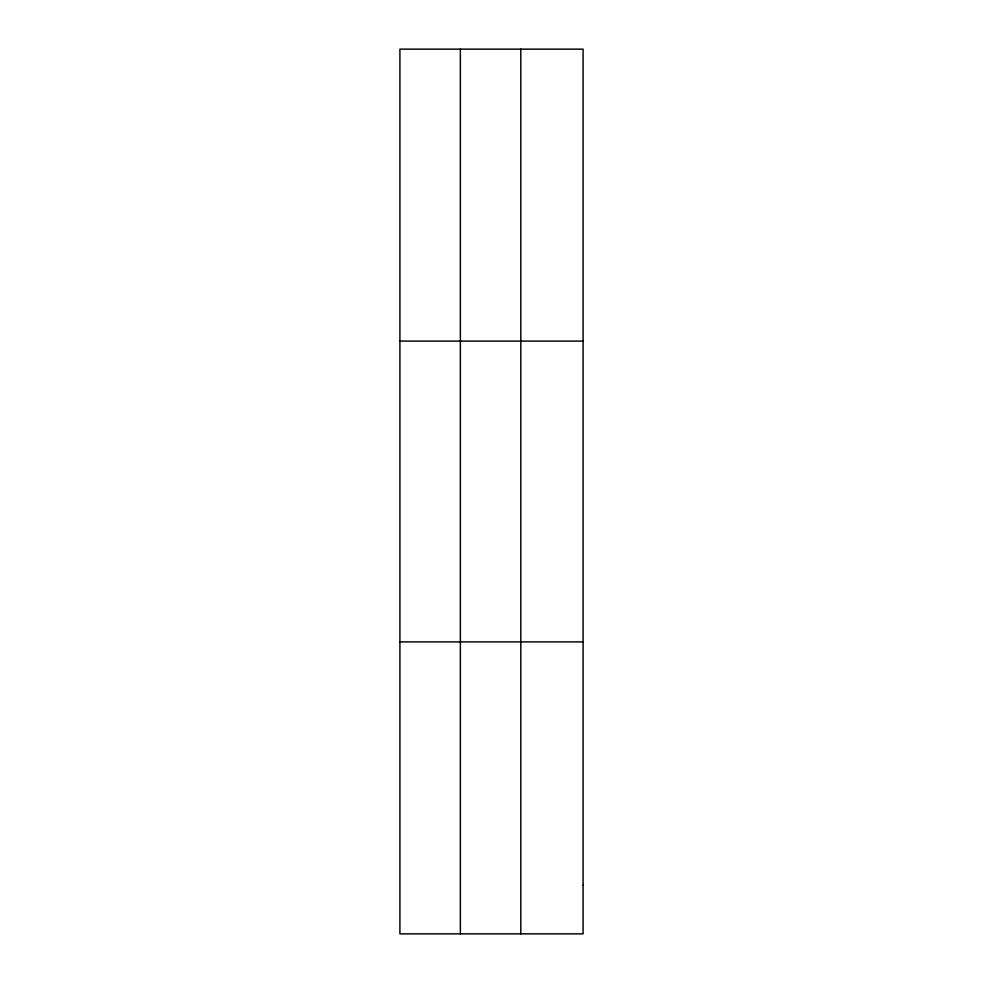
<?xml version="1.0" encoding="UTF-8"?>
<svg xmlns="http://www.w3.org/2000/svg" width="983" height="983" viewBox="0 0 983 983"><rect width="100%" height="100%" fill="white"/><g stroke="black" fill="none" stroke-linecap="round" stroke-linejoin="round"><path stroke-width="1.47" d="M460.363 933.85L460.363 49.15M520.806 933.85L520.806 49.15M399.909 341.101L583.091 341.101M399.909 641.899L583.091 641.899M583.091 885.192L583.091 933.85L399.909 933.85L399.909 49.15L583.091 49.15L583.091 885.192"/></g></svg>
